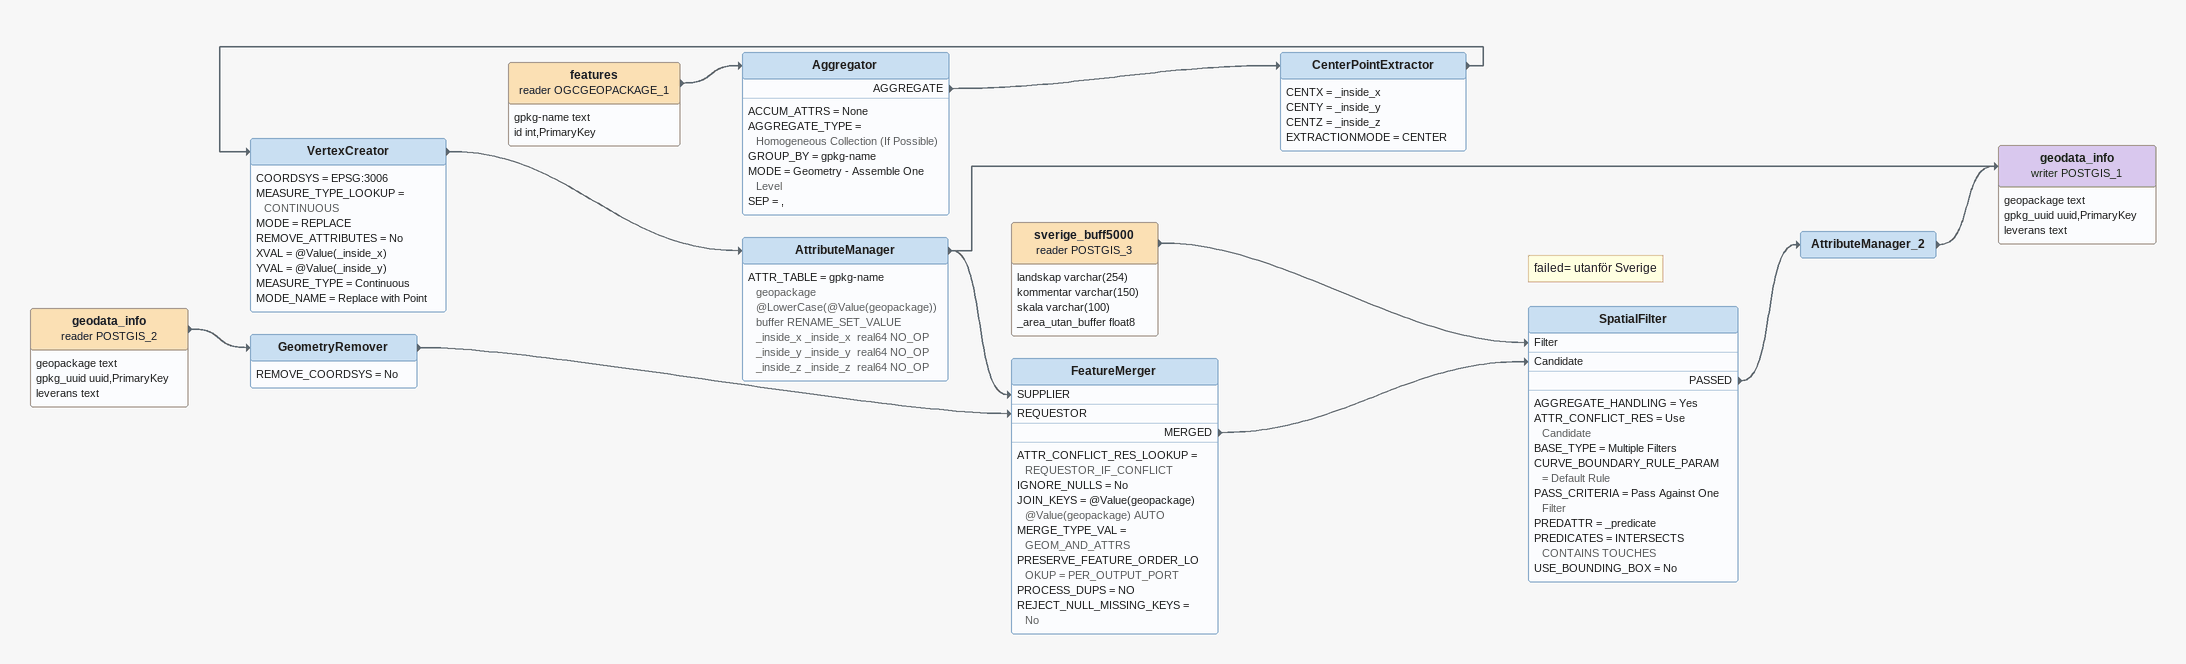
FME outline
geodata_info (reader POSTGIS_2)
    attributes: geopackage text, gpkg_uuid uuid,PrimaryKey, leverans text
    -> GeometryRemover
GeometryRemover
    REMOVE_COORDSYS = No
    -> FeatureMerger [REQUESTOR]
features (reader OGCGEOPACKAGE_1)
    attributes: gpkg-name text, id int,PrimaryKey
    -> Aggregator
Aggregator
    ACCUM_ATTRS = None
    AGGREGATE_TYPE = Homogeneous Collection (If Possible)
    GROUP_BY = gpkg-name
    MODE = Geometry - Assemble One Level
    SEP = ,
    AGGREGATE -> CenterPointExtractor
CenterPointExtractor
    CENTX = _inside_x
    CENTY = _inside_y
    CENTZ = _inside_z
    EXTRACTIONMODE = CENTER
    -> VertexCreator
VertexCreator
    COORDSYS = EPSG:3006
    MEASURE_TYPE_LOOKUP = CONTINUOUS
    MODE = REPLACE
    REMOVE_ATTRIBUTES = No
    XVAL = @Value(_inside_x)
    YVAL = @Value(_inside_y)
    MEASURE_TYPE = Continuous
    MODE_NAME = Replace with Point
    -> AttributeManager
AttributeManager
    ATTR_TABLE = gpkg-name geopackage @LowerCase(@Value(geopackage)) buffer RENAME_SET_VALUE _inside_x _inside_x  real64 NO_OP _inside_y _inside_y  real64 NO_OP _inside_z _inside_z  real64 NO_OP
    -> geodata_info (writer POSTGIS_1)
    -> FeatureMerger [SUPPLIER]
FeatureMerger
    ATTR_CONFLICT_RES_LOOKUP = REQUESTOR_IF_CONFLICT
    IGNORE_NULLS = No
    JOIN_KEYS = @Value(geopackage) @Value(geopackage) AUTO
    MERGE_TYPE_VAL = GEOM_AND_ATTRS
    PRESERVE_FEATURE_ORDER_LOOKUP = PER_OUTPUT_PORT
    PROCESS_DUPS = NO
    REJECT_NULL_MISSING_KEYS = No
    MERGED -> SpatialFilter [Candidate]
sverige_buff5000 (reader POSTGIS_3)
    attributes: landskap varchar(254), kommentar varchar(150), skala varchar(100), _area_utan_buffer float8
    -> SpatialFilter [Filter]
Note: failed= utanför Sverige
SpatialFilter
    AGGREGATE_HANDLING = Yes
    ATTR_CONFLICT_RES = Use Candidate
    BASE_TYPE = Multiple Filters
    CURVE_BOUNDARY_RULE_PARAM = Default Rule
    PASS_CRITERIA = Pass Against One Filter
    PREDATTR = _predicate
    PREDICATES = INTERSECTS CONTAINS TOUCHES
    USE_BOUNDING_BOX = No
    PASSED -> AttributeManager_2
AttributeManager_2
    -> geodata_info (writer POSTGIS_1)
geodata_info (writer POSTGIS_1)
    attributes: geopackage text, gpkg_uuid uuid,PrimaryKey, leverans text
